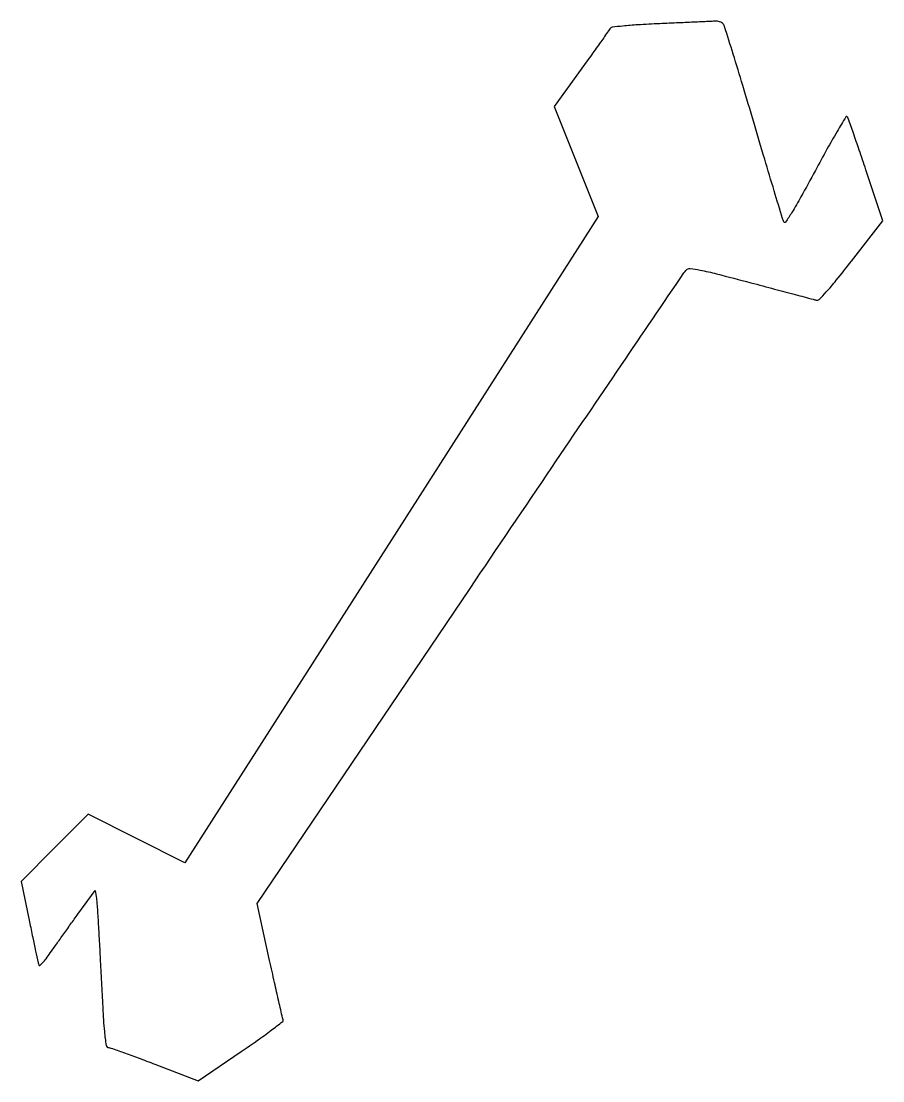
# Model space of a CAD drawing. Extents: x 0 to 357, y 0 to 439.
import ezdxf

# ---------------------------------------------------------------- set-up
doc = ezdxf.new("R2010")
doc.units = 0

msp = doc.modelspace()

# ---------------------------------------------------------------- linework, layer by layer
msp.add_lwpolyline([(264.516549, 437.806857, 0.003524), (255.398292, 437.33644, 0.010651), (249.198368, 436.840037, 0.007756), (244.754337, 436.319006, 0.235643), (243.852501, 435.708539, -0.02616), (243.301609, 434.839914, -0.000461), (240.084106, 430.318012, -0.001159), (236.318006, 425.061261, -0.000773), (231.979654, 419.054908), (220.787404, 403.609816), (229.893032, 380.782587), (238.998659, 357.955358), (153.467276, 224.193558), (67.935893, 90.431759), (47.9386, 100.506679), (27.941307, 110.5816), (14.112931, 96.655981), (0.284555, 82.730361), (3.705242, 66.115181, 0.000865), (5.047373, 59.652697, 0.001281), (6.248139, 53.992994, 0.000562), (7.291851, 49.16132, 0.025696), (7.558396, 48.180118, 0.519881), (7.995027, 48.047292, 0.036249), (9.119556, 49.065878, 0.027103), (10.607268, 50.803276, 0.012994), (12.332826, 53.180118, -0.002842), (14.490325, 56.282508, -0.001127), (17.487647, 60.52037, -0.001115), (20.744057, 65.08104, -0.001399), (23.783925, 69.293483), (30.893059, 79.086966), (31.399297, 75.793483, -0.021341), (31.643541, 73.578785, -0.001332), (32.068128, 67.004961, -0.001967), (32.522462, 59.166792, -0.001458), (32.96528, 50.5, 0.001475), (33.994503, 30.369668, 0.010586), (34.725731, 20.66493, 0.013193), (35.435633, 14.911188, 0.371175), (36.493964, 14, -0.085114), (37.410918, 13.842769, -0.001233), (42.633473, 11.982975, -0.003353), (48.685419, 9.765076, -0.002201), (55.626477, 7.133533), (73.5, 0.267066), (91.27732, 12.341147, 0.004701), (98.065374, 17.045354, 0.007682), (103.719476, 21.174667, 0.002421), (108.480629, 24.801594, 0.328261), (108.669699, 25.457613, -0.03239), (108.425775, 26.278024, -0.000244), (106.868439, 33.121602, -0.000912), (105.101722, 40.969076, -0.000585), (103.078307, 50.084011), (97.871857, 73.668022), (185.994274, 204.084011, -0.000213), (219.880381, 254.187352, -0.000349), (248.63664, 296.602859, -0.000027), (274.490006, 334.674857, -0.045202), (275.498507, 335.904446, -0.228122), (277.084681, 336.474388, -0.023192), (281.151074, 335.859852, -0.013814), (288.034558, 334.291698, -0.001923), (302.190161, 330.594705, -0.000136), (312.011063, 327.986554, -0.000206), (320.557628, 325.710566, -0.000076), (327.916947, 323.746298, -0.005061), (329.176233, 323.396284, 0.270089), (330.454504, 323.717734, 0.015279), (333.394203, 326.772004, 0.014691), (337.52022, 331.607923, 0.0039), (343.812581, 339.563841), (356.772695, 356.215632), (349.759497, 377.357816, 0.001888), (347.017374, 385.521037, 0.002941), (344.586822, 392.531662, 0.000852), (342.429067, 398.606145, 0.098702), (341.998713, 399.324436, 0.503174), (341.488843, 399.274246, 0.001743), (337.835409, 393.13523, 0.006401), (333.675218, 385.878289, 0.003759), (328.875564, 377.097078, -0.002779), (322.899879, 366.113174, -0.011773), (319.132197, 359.643666, -0.013283), (316.55716, 355.691548, -0.59269), (315.774874, 355.772642, -0.026195), (315.286029, 357.132607, -0.000193), (311.836457, 368.595713, -0.00073), (307.908904, 381.735022, -0.000468), (303.38576, 397, 0.001337), (298.843694, 412.231554, 0.002114), (294.859216, 425.264063, 0.000483), (291.307052, 436.670259, 0.091173), (290.738442, 437.75, 0.10591), (290.174061, 438.218853, 0.046758), (289.27212, 438.588256, 0.043445), (288.205585, 438.813842, 0.044847), (287.127555, 438.848319, -0.002771), (285.324951, 438.754281, -0.000138), (279.401706, 438.479821, -0.000222), (272.362917, 438.158749, -0.000161)], format="xyb", close=True)

doc.saveas('drawing.dxf')
